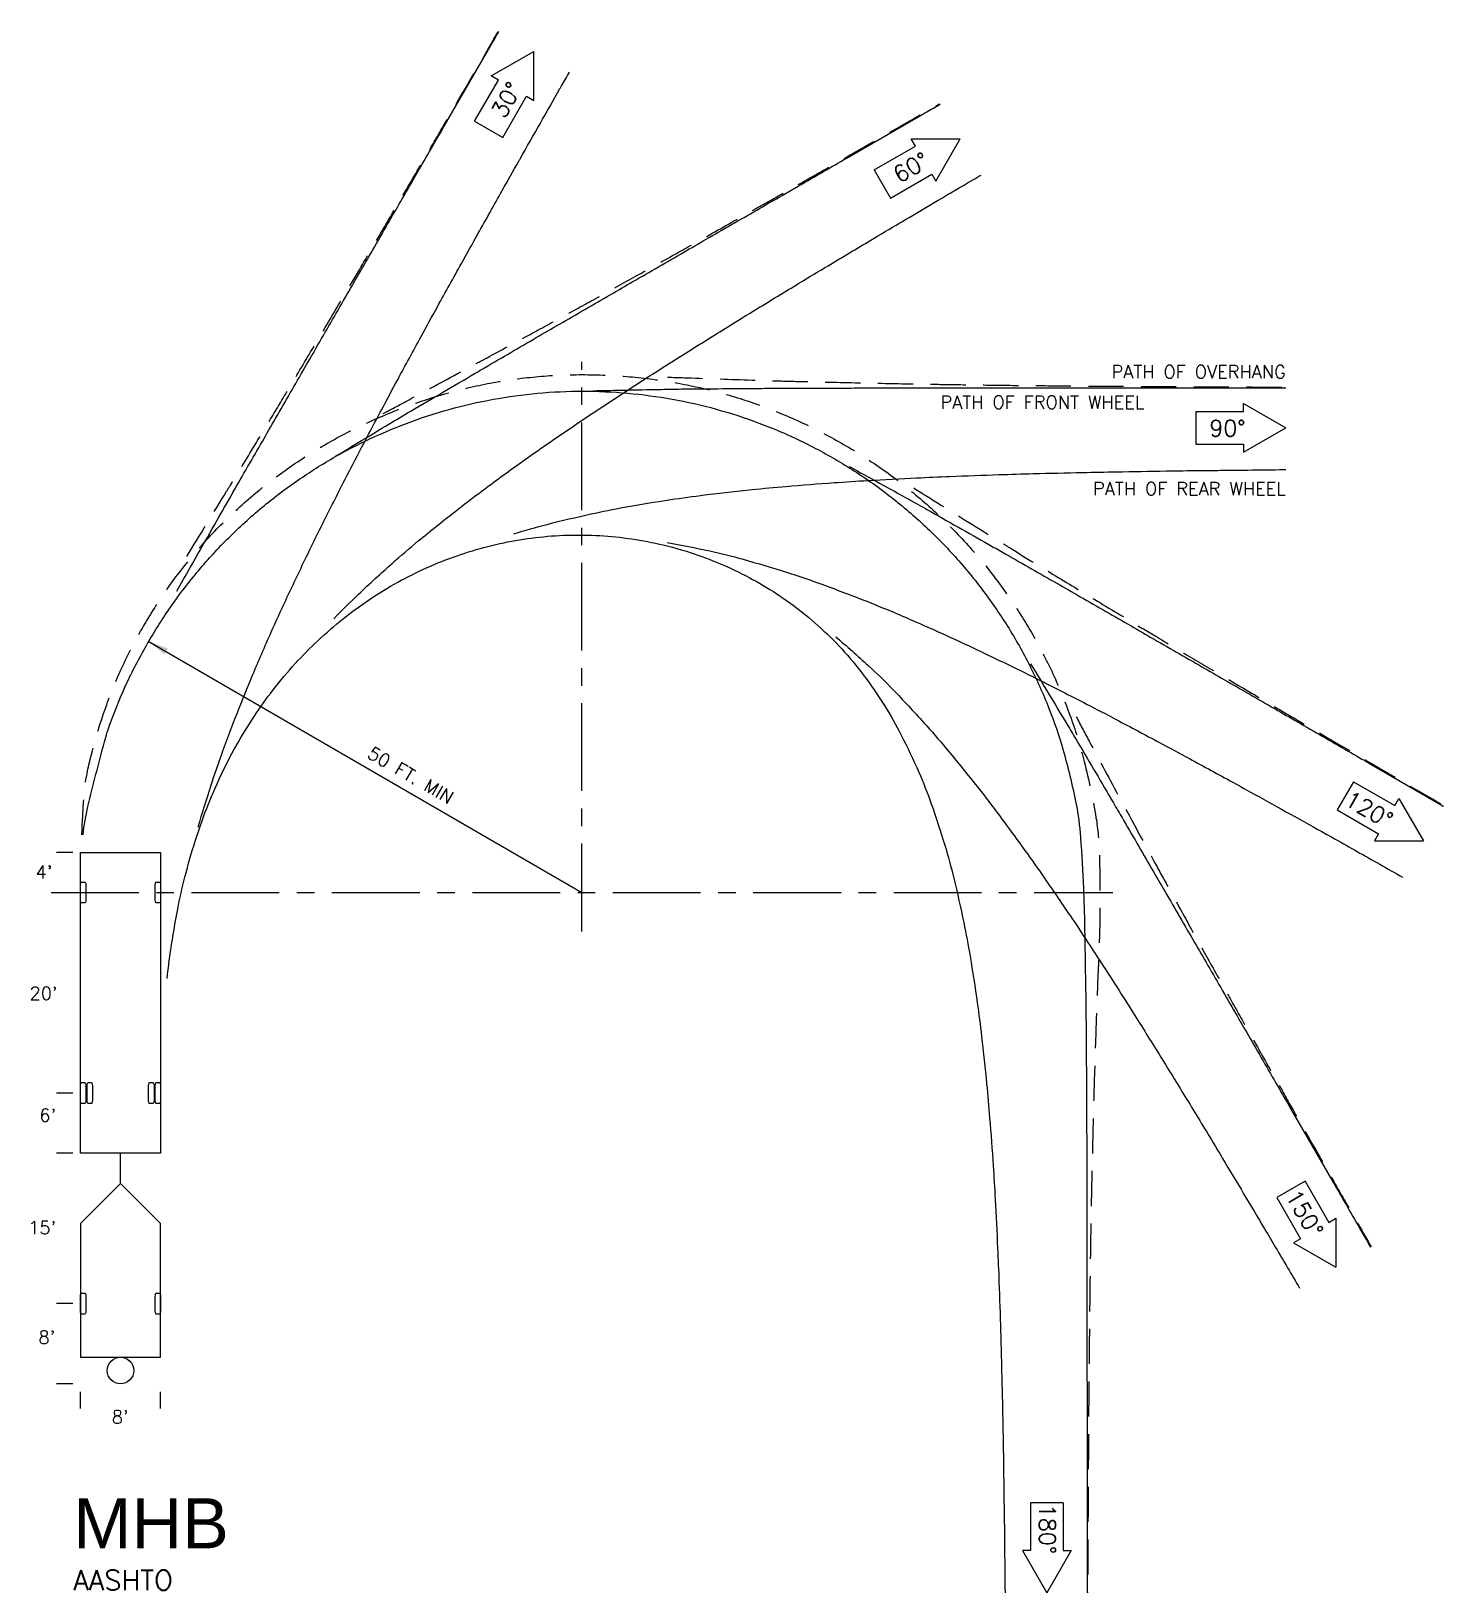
# Model space of a CAD drawing. Extents: x -55 to 86, y -70 to 86.
import ezdxf
from ezdxf.enums import TextEntityAlignment as Align

# ---------------------------------------------------------------- set-up
doc = ezdxf.new("R2010")
doc.units = 0
doc.header["$LTSCALE"] = 7
doc.header["$MEASUREMENT"] = 0
doc.linetypes.add('CENTER', pattern=[2, 1.25, -0.25, 0.25, -0.25])
doc.linetypes.add('DASHED', pattern=[0.75, 0.5, -0.25])
for name, color, linetype in [('DIMS', 1, 'CONTINUOUS'), ('OVERHANG', 2, 'DASHED'), ('TEXT', 4, 'CONTINUOUS'), ('VEHICLE', 7, 'CONTINUOUS'), ('WHEELS', 3, 'CONTINUOUS')]:
    doc.layers.add(name, color=color, linetype=linetype)
doc.styles.add('SANSSERIF', font='SAS_____.pfb', dxfattribs={"height": 2})
doc.styles.get("Standard").update_dxf_attribs({"font": 'ROMANS.shx', "height": 2})

msp = doc.modelspace()

# ---------------------------------------------------------------- linework, layer by layer
at = {"layer": 'DIMS', "linetype": 'CENTER'}
for p, q in [((0, -3.87), (0, 52.94)), ((-52.92, 0), (52.92, 0))]:
    msp.add_line(p, q, dxfattribs=at)
at = {"layer": 'DIMS'}
for p, q in [((-43.25, 25.08), (0, 0)), ((-50.76, 4), (-52.39, 4)), ((-50.76, -20), (-52.39, -20)), ((-50.76, -26), (-52.39, -26)), ((-50.76, -41), (-52.39, -41)), ((-50.76, -49), (-52.39, -49)), ((-50, -51.44), (-50, -49.81)), ((-42, -51.44), (-42, -49.81))]:
    msp.add_line(p, q, dxfattribs=at)
msp.add_solid([(-41.61, 23.73), (-41.26, 24.33), (-43.25, 25.08)], dxfattribs=at)
at = {"layer": 'OVERHANG', "flags": 128}
for points in [[(-39.4, 33.52, 0.000036), (-35.42, 40.02, 0.000385), (-35.04, 40.64, 0.000613), (-32.45, 44.89, 0.000907), (-30.71, 47.77, 0.000945), (-28.87, 50.84, 0.00071), (-26.44, 54.94, 0.00033), (-23.77, 59.45, 0.000559), (-22.19, 62.12, 0.000302), (-19.77, 66.24, 0.000405), (-17.97, 69.32, 0.000157), (-15.49, 73.56, 0.000225), (-13.77, 76.52, 0.000109), (-13.72, 76.6, 0.000001), (-9.57, 83.74, 0.00027), (-9.34, 84.14, 0.000063), (-8.32, 85.9)], [(-19.8, 47.79, 0.002134), (-16.79, 49.39, 0.000055), (-10.3, 52.88, 0.000414), (-9.45, 53.34, 0.000593), (-5.36, 55.56, 0.00075), (-2.13, 57.32, 0.001131), (1.37, 59.25, 0.00104), (5.17, 61.36, 0.00048), (9.23, 63.63, 0.000607), (12.44, 65.44, 0.00026), (16.79, 67.9, 0.000392), (19.69, 69.54, 0.00026), (24.1, 72.05, 0.000405), (26.93, 73.66, 0.000172), (27.05, 73.74, 0.000003), (34.16, 77.8, 0.000274), (34.39, 77.93, 0.000048), (35.68, 78.67)], [(-49.86, 5.76, -0.005197), (-49.67, 9.27, -0.041592), (-49.15, 12.75, -0.025819), (-47.57, 18.2, -0.024579), (-45.87, 22.41, -0.023755), (-43.7, 26.57, -0.022319), (-41.14, 30.56, -0.023443), (-38.35, 34.11, -0.023734), (-35.16, 37.49, -0.023838), (-31.67, 40.53, -0.022724), (-27.89, 43.26, -0.022959), (-23.91, 45.61, -0.021961), (-19.73, 47.59, -0.0218), (-15.37, 49.21, -0.022707), (-10.81, 50.46, -0.023475), (-6.31, 51.25, -0.023298), (-1.77, 51.62, -0.022424), (2.97, 51.57, -0.021734), (7.66, 51.11, -0.022377), (12.16, 50.26, -0.022942), (16.6, 48.99, -0.022653), (20.96, 47.3, -0.022613), (25.13, 45.24, -0.022628), (29.09, 42.81, -0.022601), (32.82, 40.04, -0.022611), (36.29, 36.93, -0.022592), (39.46, 33.53, -0.022599), (42.31, 29.85, -0.022586), (44.81, 25.94, -0.022591), (46.96, 21.81, -0.022582), (48.76, 17.4, -0.023706), (50.08, 13.06, -0.021458), (51.25, 7.46, -0.034214), (51.59, 3.89, -0.006652), (51.65, -1.09, -0.009024), (51.58, -4.75, -0.001219), (51.36, -10.3, 0.002427), (51.26, -13.08, 0.000288), (51.06, -19.36, 0.000879), (51, -21.42, 0.000804), (50.89, -25.92, 0.000943), (50.8, -29.75, 0.000797), (50.72, -34.3, 0.000961), (50.66, -38.08, 0.000463), (50.6, -42.78, 0.000599), (50.57, -46.42, 0.000239), (50.52, -51.29, 0.000337), (50.5, -54.75, 0.000232), (50.5, -54.81, 0.000002), (50.45, -63.08, 0.000576), (50.44, -65.17, 0.000258), (50.42, -69.83)], [(8.52, 51.4, -0.000302), (10.93, 51.32, -0.000175), (17.37, 51.1, 0.000597), (19.26, 51.04, 0.001862), (21.8, 50.97, 0.000817), (27.6, 50.84, 0.000564), (32.88, 50.73, 0.000977), (35.93, 50.68, 0.000626), (40.09, 50.62, 0.000623), (44.26, 50.57, 0.000262), (49.28, 50.53, 0.000398), (52.6, 50.5, 0.000277), (57.68, 50.46, 0.000433), (60.93, 50.45, 0.000182), (61.2, 50.44, 0.000006), (69.26, 50.41, 0.000278), (69.35, 50.41, 0.000028), (70.18, 50.41)], [(33.09, 40.35, 0.00129), (35.79, 38.65, 0.000115), (42.08, 34.74, 0.00091), (42.88, 34.24, 0.001341), (45.53, 32.62, 0.000795), (50, 29.9, 0.00055), (54.51, 27.18, 0.000938), (57.15, 25.59, 0.000618), (60.74, 23.45, 0.000621), (64.33, 21.33, 0.000266), (68.64, 18.78, 0.0004), (71.51, 17.1, 0.000265), (71.56, 17.07, 0.000002), (78.71, 12.88, 0.000586), (81.12, 11.47, 0.000294), (85.92, 8.68)], [(49.28, 17.54, 0.003694), (50.65, 14.95, 0.000183), (53.64, 9.39, 0.000568), (54.61, 7.6, 0.000405), (57.16, 2.89, 0.000727), (58.6, 0.27, 0.001115), (60.52, -3.22, 0.001021), (62.64, -7.03, 0.000473), (64.91, -11.09, 0.000597), (66.72, -14.3, 0.000256), (69.19, -18.67, 0.000386), (70.83, -21.57, 0.000256), (70.86, -21.61, 0.000002), (74.96, -28.82, 0.000564), (76.16, -30.92, 0.000268), (78.69, -35.33)]]:
    msp.add_lwpolyline(points, format="xyb", dxfattribs=at)
at = {"layer": 'TEXT'}
for p, q in [((-9.04, 81.44), (-4.81, 83.88)), ((-4.81, 79), (-4.81, 83.88)), ((-10.71, 76.92), (-8.33, 81.03)), ((-8.33, 81.03), (-9.04, 81.44)), ((-7.89, 75.29), (-5.52, 79.41)), ((-5.52, 79.41), (-4.81, 79)), ((-10.71, 76.92), (-7.89, 75.29)), ((33.24, 74.45), (32.84, 75.16)), ((32.84, 75.16), (37.71, 75.16)), ((35.27, 70.94), (37.71, 75.16)), ((29.12, 72.08), (33.24, 74.45)), ((29.12, 72.08), (30.75, 69.26)), ((30.75, 69.26), (34.87, 71.64)), ((34.87, 71.64), (35.27, 70.94)), ((65.96, 47.97), (65.96, 48.78)), ((65.96, 48.78), (70.18, 46.35)), ((61.2, 47.97), (61.2, 44.72)), ((61.2, 47.97), (65.96, 47.97)), ((65.96, 43.91), (70.18, 46.35)), ((61.2, 44.72), (65.96, 44.72)), ((65.96, 44.72), (65.96, 43.91)), ((76.93, 11.05), (75.3, 8.24)), ((76.93, 11.05), (81.05, 8.68)), ((81.05, 8.68), (81.45, 9.38)), ((81.45, 9.38), (83.89, 5.16)), ((75.3, 8.24), (79.42, 5.86)), ((79.42, 5.86), (79.01, 5.16)), ((79.01, 5.16), (83.89, 5.16)), ((72.09, -28.78), (69.28, -30.4)), ((72.09, -28.78), (74.47, -32.9)), ((69.28, -30.4), (71.65, -34.52)), ((74.47, -32.9), (75.17, -32.49)), ((75.17, -32.49), (75.17, -37.37)), ((71.65, -34.52), (70.95, -34.93)), ((70.95, -34.93), (75.17, -37.37)), ((47.98, -60.86), (44.73, -60.86)), ((44.73, -60.86), (44.73, -65.61)), ((47.98, -60.86), (47.98, -65.61)), ((44.73, -65.61), (43.92, -65.61)), ((43.92, -65.61), (46.36, -69.83)), ((48.79, -65.61), (46.36, -69.83)), ((47.98, -65.61), (48.79, -65.61))]:
    msp.add_line(p, q, dxfattribs=at)
at = {"layer": 'VEHICLE'}
msp.add_line((-46, -29), (-46, -26), dxfattribs=at)
for points in [[(-42, 4), (-42, -26), (-50, -26), (-50, 4)], [(-46, -29), (-50, -33), (-50, -46.33), (-42, -46.33), (-42, -33)]]:
    msp.add_lwpolyline(points, close=True, dxfattribs=at)
for points in [[(-49.46, -0.75, -0.14), (-49.53, -1.03, -0.24), (-49.56, -1.04), (-49.9, -1.04, -0.24), (-49.93, -1.03, -0.14), (-50, -0.75), (-50, 0.75, -0.14), (-49.93, 1.03, -0.24), (-49.9, 1.04), (-49.56, 1.04, -0.24), (-49.53, 1.03, -0.14), (-49.46, 0.75)], [(-42, -0.75, -0.14), (-42.07, -1.03, -0.24), (-42.1, -1.04), (-42.44, -1.04, -0.24), (-42.48, -1.03, -0.14), (-42.54, -0.75), (-42.54, 0.75, -0.14), (-42.48, 1.03, -0.24), (-42.44, 1.04), (-42.1, 1.04, -0.24), (-42.07, 1.03, -0.14), (-42, 0.75)], [(-50, -19.25, -0.14), (-49.93, -18.97, -0.24), (-49.9, -18.96), (-49.56, -18.96, -0.24), (-49.53, -18.97, -0.14), (-49.46, -19.25), (-49.46, -20.75, -0.14), (-49.53, -21.03, -0.24), (-49.56, -21.04), (-49.9, -21.04, -0.24), (-49.93, -21.03, -0.14), (-50, -20.75)], [(-49.34, -19.25, -0.14), (-49.27, -18.97, -0.24), (-49.24, -18.96), (-48.9, -18.96, -0.24), (-48.87, -18.97, -0.14), (-48.8, -19.25), (-48.8, -20.75, -0.14), (-48.87, -21.03, -0.24), (-48.9, -21.04), (-49.24, -21.04, -0.24), (-49.27, -21.03, -0.14), (-49.34, -20.75)], [(-43.2, -19.25, -0.14), (-43.13, -18.97, -0.24), (-43.1, -18.96), (-42.76, -18.96, -0.24), (-42.73, -18.97, -0.14), (-42.66, -19.25), (-42.66, -20.75, -0.14), (-42.73, -21.03, -0.24), (-42.76, -21.04), (-43.1, -21.04, -0.24), (-43.13, -21.03, -0.14), (-43.2, -20.75)], [(-42.54, -19.25, -0.14), (-42.48, -18.97, -0.24), (-42.44, -18.96), (-42.1, -18.96, -0.24), (-42.07, -18.97, -0.14), (-42, -19.25), (-42, -20.75, -0.14), (-42.07, -21.03, -0.24), (-42.1, -21.04), (-42.44, -21.04, -0.24), (-42.48, -21.03, -0.14), (-42.54, -20.75)], [(-50, -40.25, -0.14), (-49.93, -39.97, -0.24), (-49.9, -39.96), (-49.56, -39.96, -0.24), (-49.53, -39.97, -0.14), (-49.46, -40.25), (-49.46, -41.75, -0.14), (-49.53, -42.03, -0.24), (-49.56, -42.04), (-49.9, -42.04, -0.24), (-49.93, -42.03, -0.14), (-50, -41.75)], [(-42.54, -40.25, -0.14), (-42.48, -39.97, -0.24), (-42.44, -39.96), (-42.1, -39.96, -0.24), (-42.07, -39.97, -0.14), (-42, -40.25), (-42, -41.75, -0.14), (-42.07, -42.03, -0.24), (-42.1, -42.04), (-42.44, -42.04, -0.24), (-42.48, -42.03, -0.14), (-42.54, -41.75)]]:
    msp.add_lwpolyline(points, format="xyb", close=True, dxfattribs=at)
msp.add_circle((-46, -47.67), 1.33, dxfattribs=at)
at = {"layer": 'WHEELS', "flags": 128}
for points in [[(-40.39, 30.06, -0.00147), (-39.05, 32.42, -0.000052), (-35.14, 39.28, -0.000576), (-34.79, 39.9, -0.000115), (-31.86, 45, -0.000258), (-30.54, 47.28, -0.00005), (-27.62, 52.37, -0.000114), (-26.32, 54.61, -0.000022), (-23.4, 59.68, -0.00005), (-22.12, 61.9, -0.00001), (-19.2, 66.96, -0.000022), (-17.92, 69.17, -0.000004), (-15, 74.23, -0.00001), (-13.73, 76.43), (-9.55, 83.67, -0.000005), (-9.31, 84.09, -0.000001), (-8.28, 85.88)], [(-38.26, 6.52, -0.007508), (-36.97, 10.7, -0.009047), (-35.79, 14.13, -0.005496), (-34.18, 18.39, -0.007053), (-32.84, 21.67, -0.003941), (-30.98, 25.96, -0.005268), (-29.53, 29.14, -0.002782), (-27.49, 33.44, -0.003831), (-25.97, 36.55, -0.001935), (-23.79, 40.86, -0.002725), (-22.21, 43.91, -0.001323), (-19.96, 48.18, -0.001893), (-18.37, 51.15, -0.000927), (-16.04, 55.44, -0.001327), (-14.4, 58.43, -0.000632), (-12.02, 62.73, -0.000915), (-10.37, 65.69, -0.000427), (-7.95, 70, -0.000625), (-6.29, 72.94, -0.000289), (-6.16, 73.18, -0.00001), (-2.19, 80.18, -0.000609), (-2.04, 80.44, -0.000115), (-1.25, 81.82)], [(-24.66, 43.45, -0.000879), (-19.26, 46.71, -0.00221), (-17.11, 47.99, -0.000138), (-10.64, 51.79, -0.000902), (-9.64, 52.38, -0.000186), (-4.56, 55.34, -0.000409), (-2.25, 56.68, -0.000081), (2.83, 59.62, -0.000182), (5.09, 60.93, -0.000035), (10.15, 63.86, -0.00008), (12.38, 65.15, -0.000015), (17.44, 68.07, -0.000035), (19.66, 69.35, -0.000007), (24.7, 72.27, -0.000015), (26.91, 73.54), (34.15, 77.72, -0.000008), (34.38, 77.86, -0.000001), (35.71, 78.62)], [(-24.73, 27.31, -0.012994), (-22.26, 29.77, -0.007545), (-18.93, 32.82, -0.009854), (-16.31, 35.07, -0.005331), (-12.68, 37.98, -0.007222), (-9.95, 40.07, -0.003721), (-6.11, 42.87, -0.005176), (-3.32, 44.83, -0.002567), (0.67, 47.54, -0.003641), (3.5, 49.42, -0.001747), (7.56, 52.04, -0.002514), (10.39, 53.83, -0.001218), (14.54, 56.42, -0.00175), (17.44, 58.21, -0.000825), (21.64, 60.77, -0.0012), (24.54, 62.52, -0.000555), (28.79, 65.06, -0.000816), (31.69, 66.78, -0.000373), (32.2, 67.08, -0.000029), (38.86, 71.02, -0.000774), (38.96, 71.07, -0.000091), (39.79, 71.56)], [(-49.73, 5.76, -0.034089), (-49.25, 8.59, -0.00652), (-47.6, 15.02, -0.021518), (-47, 16.94, -0.021886), (-45.33, 20.97, -0.021598), (-43.28, 24.89, -0.022109), (-40.92, 28.6, -0.02181), (-38.21, 32.13, -0.022253), (-35.21, 35.39, -0.022013), (-31.9, 38.4, -0.022351), (-28.36, 41.09, -0.022174), (-24.57, 43.48, -0.022419), (-20.59, 45.5, -0.022293), (-16.43, 47.18, -0.022466), (-12.15, 48.47, -0.022378), (-7.75, 49.38, -0.022499), (-3.3, 49.89, -0.022437), (1.19, 49.99, -0.022522), (5.67, 49.69, -0.022479), (10.11, 49, -0.022538), (14.46, 47.9, -0.022508), (18.7, 46.42, -0.022549), (22.79, 44.56, -0.022528), (26.7, 42.34, -0.022556), (30.39, 39.78, -0.022542), (33.83, 36.9, -0.022561), (37.01, 33.71, -0.022552), (39.88, 30.26, -0.022565), (42.43, 26.56, -0.022558), (44.64, 22.64, -0.022567), (46.56, 18.37, -0.024506), (47.95, 14.29, -0.020626), (49.25, 8.94, -0.032605), (49.71, 5.49, -0.005338), (49.99, 0.44, -0.007072), (50.11, -3.37, -0.000396), (50.23, -10.63, -0.001889), (50.25, -12.15, -0.000245), (50.3, -18.81, -0.000816), (50.31, -20.8, -0.000167), (50.33, -26.68, -0.000369), (50.34, -29.34, -0.000073), (50.35, -35.21, -0.000164), (50.35, -37.81, -0.000032), (50.35, -43.66, -0.000072), (50.35, -46.24, -0.000014), (50.36, -52.08, -0.000032), (50.36, -54.63), (50.36, -63.01, -0.000016), (50.36, -65.12, -0.000007), (50.36, -69.83)], [(1.09, 50.05, -0.000795), (7.66, 50.18, -0.002322), (9.92, 50.22, -0.000184), (17.2, 50.28, -0.000965), (18.59, 50.29, -0.0002), (24.47, 50.31, -0.000438), (27.15, 50.32, -0.000087), (33.02, 50.33, -0.000195), (35.63, 50.33, -0.000038), (41.49, 50.34, -0.000086), (44.07, 50.34, -0.000017), (49.91, 50.34, -0.000038), (52.47, 50.34, -0.000007), (58.3, 50.34, -0.000017), (60.84, 50.34), (69.21, 50.35, -0.000009), (69.3, 50.35, -0.000001), (70.18, 50.35)], [(-6.78, 35.77, -0.014334), (-3.48, 36.72, -0.008144), (0.91, 37.76, -0.010731), (4.26, 38.43, -0.005709), (8.85, 39.19, -0.007789), (12.23, 39.65, -0.00396), (16.96, 40.19, -0.005543), (20.34, 40.51, -0.00272), (25.15, 40.88, -0.003877), (28.53, 41.1, -0.001845), (33.36, 41.35, -0.002665), (36.7, 41.5, -0.001282), (41.59, 41.68, -0.001849), (44.99, 41.78, -0.000866), (49.91, 41.9, -0.001263), (53.29, 41.96, -0.000581), (58.25, 42.05, -0.000857), (61.61, 42.09, -0.000391), (63.64, 42.11, -0.000126), (69.94, 42.18, -0.000714), (69.95, 42.18, -0.000023), (70.18, 42.18)], [(26.66, 42.49, -0.000649), (32.65, 39.19, -0.002223), (34.39, 38.21, -0.000208), (40.56, 34.72, -0.000934), (41.94, 33.94, -0.000192), (47.05, 31.01, -0.000423), (49.37, 29.68, -0.000084), (54.47, 26.75, -0.000188), (56.73, 25.45, -0.000036), (61.81, 22.52, -0.000083), (64.05, 21.23, -0.000016), (69.11, 18.31, -0.000036), (71.33, 17.03, -0.000007), (76.39, 14.11, -0.000016), (78.59, 12.84), (85.84, 8.65), (85.89, 8.62)], [(-41.35, -8.58, -0.01177), (-40.99, -5.7, -0.010368), (-40.3, -1.66, -0.015486), (-39.58, 1.55, -0.013359), (-38.53, 5.22, -0.017289), (-37.43, 8.32, -0.015711), (-36, 11.66, -0.018663), (-34.5, 14.58, -0.017511), (-32.68, 17.57, -0.019703), (-30.78, 20.22, -0.018868), (-28.59, 22.83, -0.020482), (-26.31, 25.14, -0.019878), (-23.78, 27.33, -0.021059), (-21.18, 29.23, -0.020624), (-18.36, 30.95, -0.021484), (-15.48, 32.39, -0.02117), (-12.45, 33.59, -0.021794), (-9.38, 34.52, -0.021568), (-6.21, 35.18, -0.022018), (-3.03, 35.56, -0.021856), (0.19, 35.65, -0.022179), (3.38, 35.47, -0.022064), (6.55, 35, -0.022295), (9.65, 34.26, -0.022171), (12.69, 33.24, -0.022418), (15.58, 31.98, -0.0218), (18.41, 30.43, -0.02312), (21.05, 28.66, -0.023017), (23.51, 26.65, -0.024523), (25.91, 24.29, -0.024556), (28.05, 21.72, -0.020751), (30.15, 18.67, -0.022465), (31.84, 15.7, -0.015357), (33.58, 12.02, -0.018363), (34.83, 8.85, -0.011019), (36.18, 4.72, -0.014081), (37.07, 1.43, -0.007757), (38.07, -3, -0.010375), (38.7, -6.35, -0.005397), (39.41, -10.98, -0.007455), (39.85, -14.34, -0.003713), (40.35, -19.09, -0.005248), (40.65, -22.46, -0.002521), (41, -27.25, -0.003621), (41.2, -30.58, -0.001758), (41.44, -35.45, -0.002523), (41.58, -38.84, -0.00119), (41.74, -43.76, -0.001729), (41.83, -47.14, -0.000799), (41.94, -52.08, -0.001175), (42.01, -55.45, -0.000538), (42.01, -55.61, -0.000011), (42.12, -63.77, -0.001145), (42.14, -65.58, -0.000487), (42.18, -69.83)], [(8.51, 34.9, -0.011547), (12.75, 34.07, -0.014581), (16.06, 33.24, -0.008167), (20.4, 31.95, -0.010831), (23.63, 30.85, -0.005699), (28, 29.2, -0.007816), (31.15, 27.92, -0.00394), (35.52, 26.01, -0.005538), (38.6, 24.59, -0.002696), (42.97, 22.5, -0.00386), (46, 21, -0.001819), (50.31, 18.8, -0.00264), (53.26, 17.26, -0.001264), (57.58, 14.97, -0.001828), (60.56, 13.36, -0.000854), (64.89, 11, -0.001247), (67.84, 9.37, -0.000573), (67.96, 9.31, -0.00001), (75.1, 5.33, -0.001221), (77.29, 4.1, -0.000592), (81.8, 1.54)], [(25.3, 25.51, -0.011334), (28.55, 22.64, -0.014406), (30.99, 20.26, -0.007991), (34.09, 16.94, -0.010649), (36.32, 14.37, -0.005564), (39.27, 10.74, -0.007669), (41.34, 8.05, -0.00383), (44.17, 4.19, -0.005407), (46.12, 1.42, -0.002599), (48.83, -2.54, -0.003733), (50.67, -5.33, -0.001808), (53.32, -9.41, -0.002598), (55.13, -12.27, -0.001227), (57.73, -16.43, -0.001782), (59.5, -19.31, -0.000826), (62.07, -23.52, -0.001213), (63.8, -26.4, -0.000556), (63.88, -26.53, -0.00001), (68.06, -33.54, -0.001185), (69.16, -35.39, -0.000541), (71.55, -39.45)], [(44.73, 22.82, -0.00051), (48.37, 16.77, -0.002063), (49.27, 15.27, -0.000226), (52.76, 9.33, -0.000878), (53.66, 7.79, -0.00018), (56.62, 2.7, -0.000397), (57.96, 0.4, -0.000078), (60.91, -4.69, -0.000176), (62.22, -6.95, -0.000034), (65.15, -12.02, -0.000078), (66.44, -14.25, -0.000015), (69.37, -19.32, -0.000034), (70.65, -21.53), (74.84, -28.79, -0.000018), (76.06, -30.91, -0.000008), (78.63, -35.37)]]:
    msp.add_lwpolyline(points, format="xyb", dxfattribs=at)

# ---------------------------------------------------------------- texts
at = {"layer": 'TEXT'}
for s, height, rotation, p in [('30%%d', 1.625, 60, (-7.72, 77.08)), ('60%%d', 1.625, 30, (31.65, 70.71)), ('50 FT. MIN', 1.3, 330, (-21.5, 13.5)), ('120%%d', 1.625, 330, (75.89, 8.83)), ('150%%d', 1.625, 300, (70.09, -30.24)), ('180%%d', 1.625, 270, (45.6, -60.97))]:
    msp.add_text(s, height=height, rotation=rotation, dxfattribs=at).set_placement(p)
for s, p in [('PATH OF OVERHANG', (70.18, 51.29)), ('PATH OF FRONT WHEEL', (56.08, 48.25)), ('PATH OF REAR WHEEL', (70.18, 39.63)), ("4'", (-52.8, 1.4)), ("20'", (-52.28, -10.7)), ("6'", (-52.42, -22.86)), ("15'", (-52.42, -34.07)), ("8'", (-52.51, -45)), ("8'", (-45.2, -52.94))]:
    msp.add_text(s, height=1.3, dxfattribs=at).set_placement(p, align=Align.RIGHT)
for s, height, p in [('90%%d', 1.625, (62.55, 45.49)), ('AASHTO', 2, (-50.72, -69.58))]:
    msp.add_text(s, height=height, dxfattribs=at).set_placement(p)
at = {"layer": 'TEXT', "style": 'SANSSERIF'}
msp.add_text('MHB', height=5, dxfattribs=at).set_placement((-50.72, -65.4))

doc.saveas('drawing.dxf')
